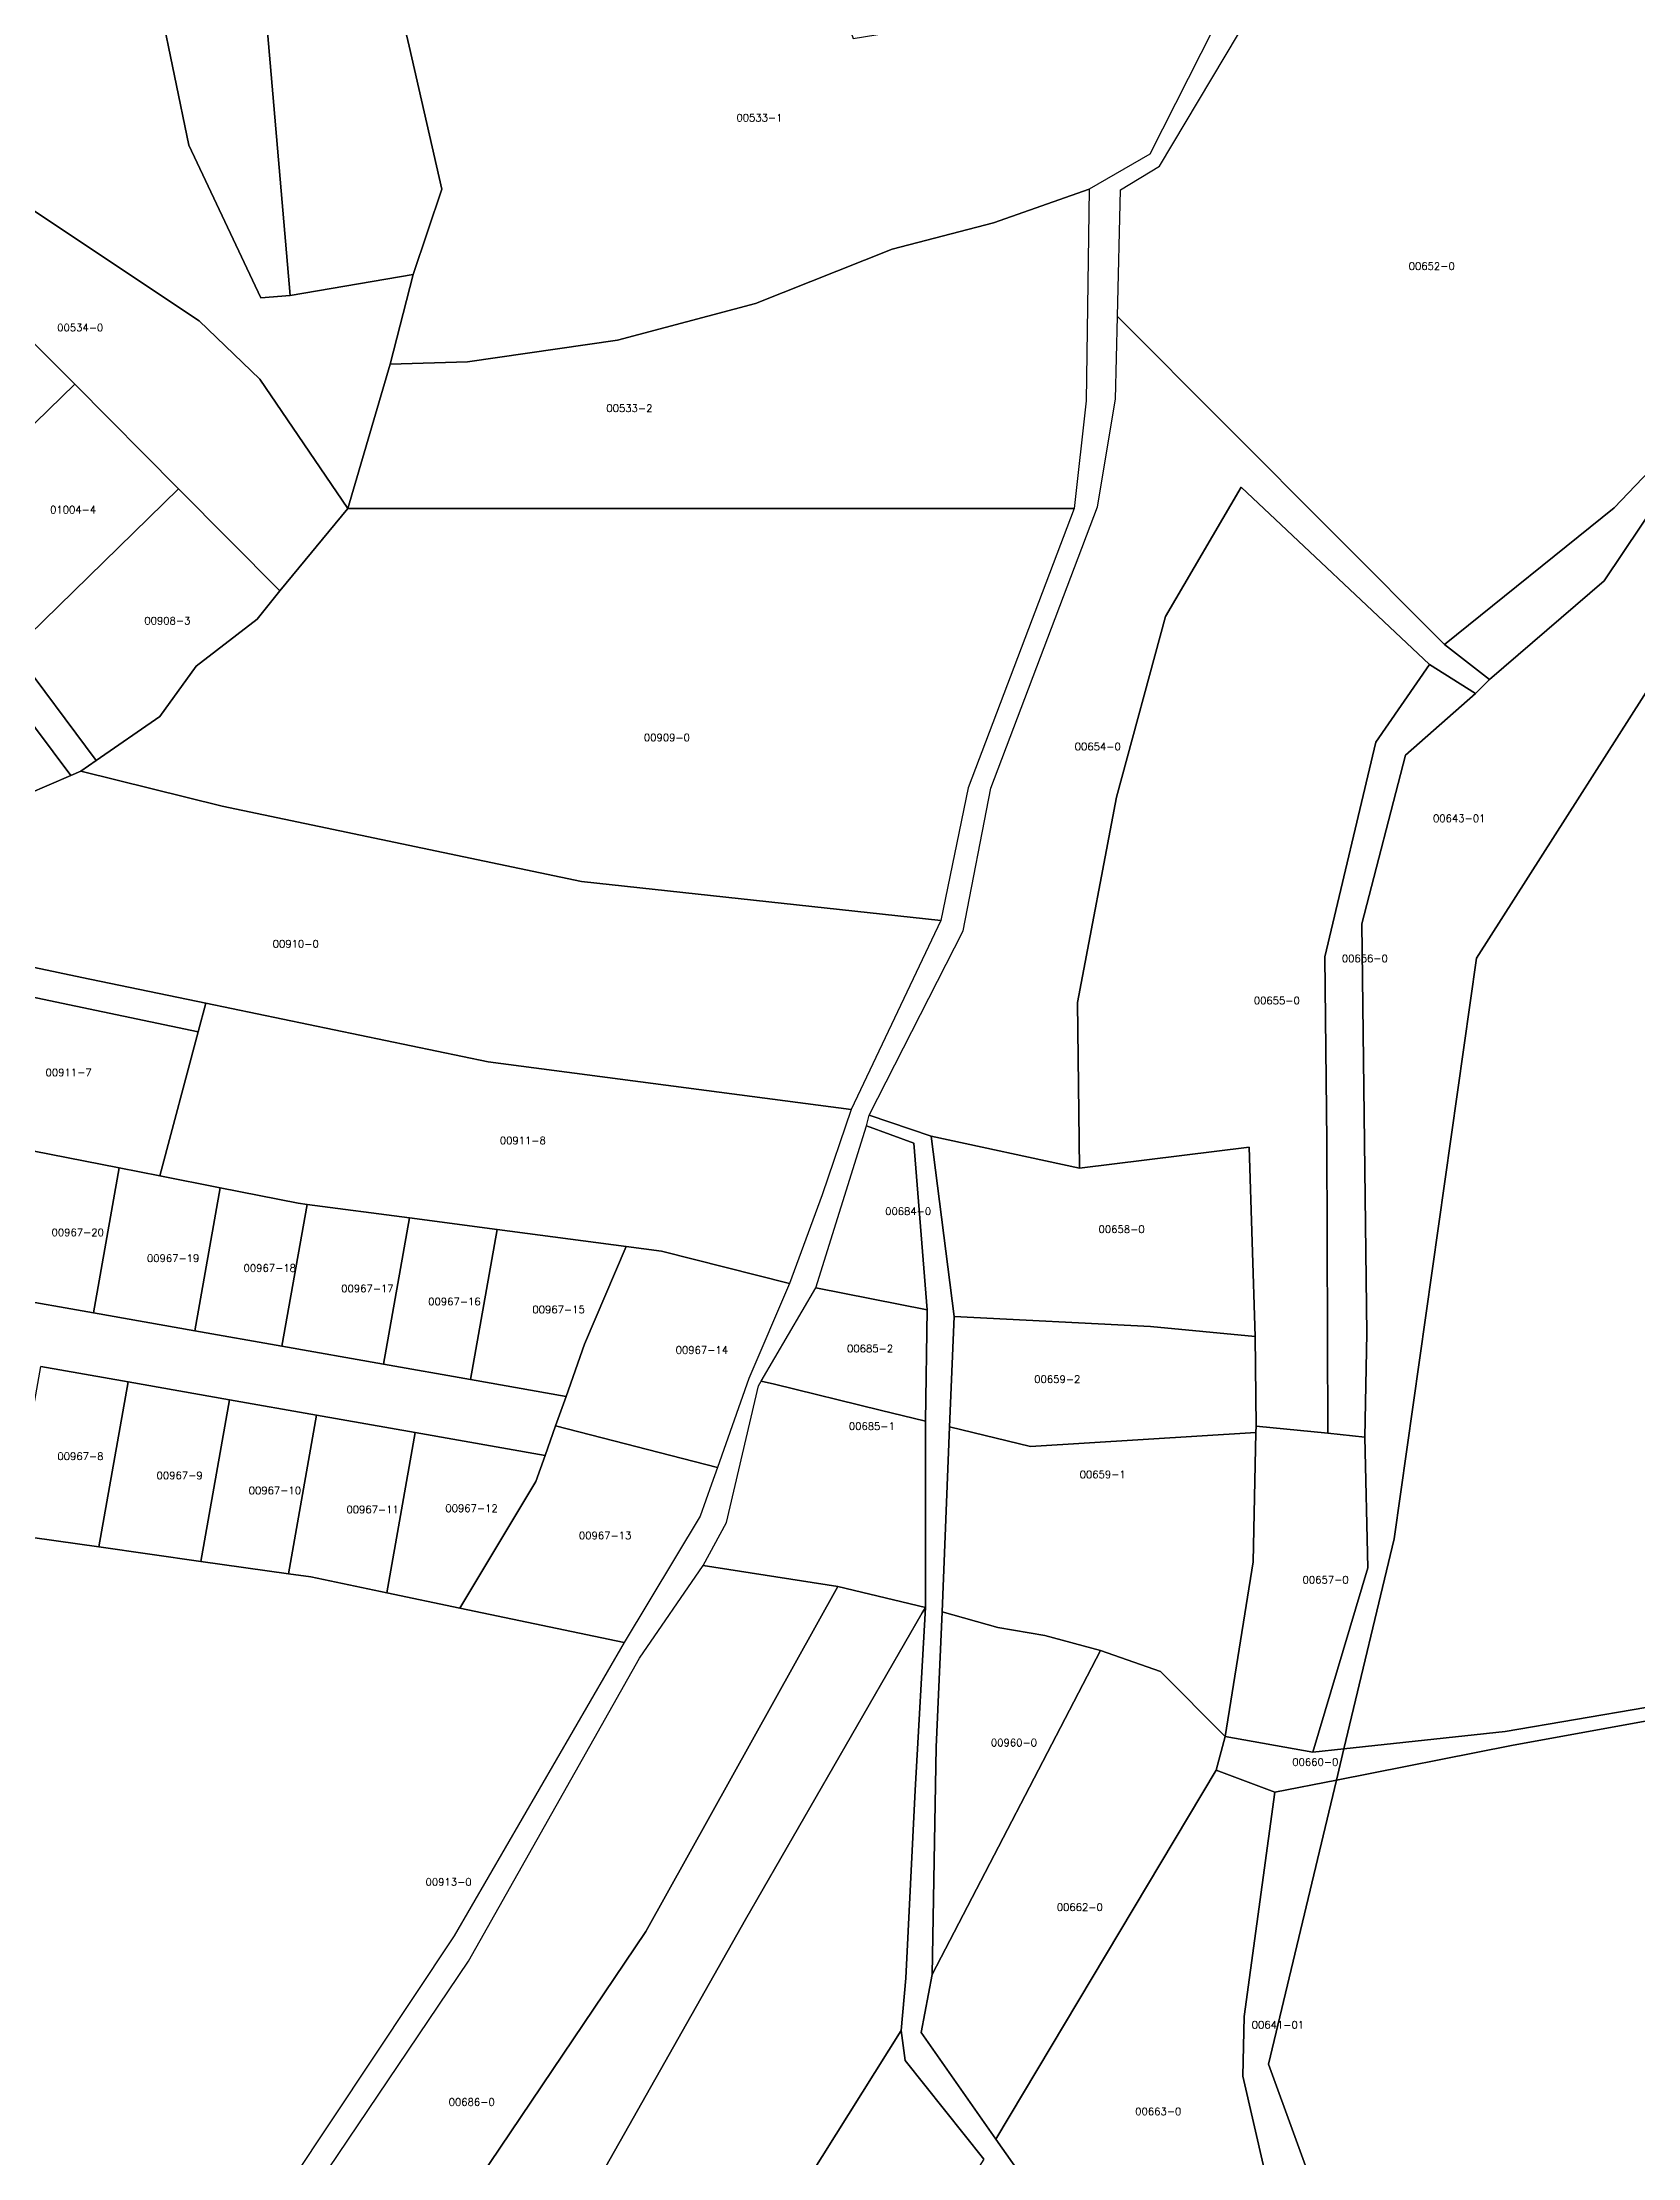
# Model space of a CAD drawing. Header units: metres. Extents: x 7423707 to 7427500, y 4706661 to 4708784.
# Drawn here: x 7425017.2 to 7425233.8, y 4708174.2 to 4708461.4 of the extents above; entities that cross this region are included whole.
import ezdxf

# ---------------------------------------------------------------- set-up
doc = ezdxf.new("R2010")
doc.units = ezdxf.units.M
doc.layers.add('Numrat_Parcelave', color=7, linetype='Continuous')
doc.layers.add('Parcelat_kadastrale2021', color=7, linetype='Continuous')
doc.styles.get("Standard").update_dxf_attribs({"font": 'simplex.shx'})

msp = doc.modelspace()

# ---------------------------------------------------------------- linework, layer by layer
at = {"layer": 'Parcelat_kadastrale2021'}
for points in [[(7425029.94, 4708556.08), (7425034.06, 4708548.82), (7425045.33, 4708532.02), (7425055.52, 4708509.8), (7425067, 4708460.82), (7425071.44, 4708441.42), (7425067.54, 4708429.83), (7425050.85, 4708427.01), (7425047.39, 4708467), (7425043.59, 4708486.72), (7425036.88, 4708505.79), (7425027.88, 4708524.22), (7425017.37, 4708538.41), (7425027.56, 4708554.13)], [(7425160.1, 4708504.71), (7425200.74, 4708501.89), (7425198.68, 4708492.89), (7425185.13, 4708482.71), (7425179.71, 4708470.14), (7425167.57, 4708446.19), (7425159.33, 4708441.42), (7425146.33, 4708436.87), (7425132.57, 4708433.29), (7425114.03, 4708425.92), (7425095.29, 4708420.94), (7425074.91, 4708418.01), (7425064.4, 4708417.69), (7425067.54, 4708429.83), (7425071.44, 4708441.42), (7425067, 4708460.82), (7425055.52, 4708509.8), (7425084.78, 4708533.86), (7425097.57, 4708542.31), (7425110.35, 4708509.8), (7425127.26, 4708461.9), (7425153.05, 4708466.02)], [(7425017.37, 4708538.41), (7425027.88, 4708524.22), (7425036.88, 4708505.79), (7425043.59, 4708486.72), (7425047.39, 4708467), (7425050.85, 4708427.01), (7425046.84, 4708426.68), (7425037.09, 4708447.38), (7425033.19, 4708466.24), (7425028.42, 4708485.2), (7425020.73, 4708504.28), (7425007.94, 4708524.65)], [(7425050.85, 4708427.01), (7425067.54, 4708429.83), (7425064.4, 4708417.69), (7425058.65, 4708398.07), (7425046.73, 4708415.63), (7425038.5, 4708423.54), (7425007.4, 4708444.24), (7424984.64, 4708455.08), (7424970.84, 4708458.99), (7424964.37, 4708460.82), (7424965.56, 4708463.75), (7424986.7, 4708488.57), (7425007.94, 4708524.65), (7425020.73, 4708504.28), (7425028.42, 4708485.2), (7425033.19, 4708466.24), (7425037.09, 4708447.38), (7425046.84, 4708426.68)], [(7425250.89, 4708450.39), (7425247.64, 4708435.23), (7425236.4, 4708404.24), (7425230.58, 4708398.15), (7425207.57, 4708379.61), (7425163.18, 4708424.14), (7425163.59, 4708441.32), (7425168.87, 4708444.57), (7425183.08, 4708468.39), (7425187.27, 4708479.9), (7425199.46, 4708489.1)], [(7424989.02, 4708414.78), (7425001.89, 4708395.77), (7425013.32, 4708378.91), (7425024.52, 4708363.89), (7425022.4, 4708362.44), (7425021.05, 4708361.85), (7425006.65, 4708381.13), (7424989.96, 4708406.15), (7424985.7, 4708412.54), (7424971.88, 4708431.64), (7424971.85, 4708436.4), (7424972.24, 4708442.84), (7424972.34, 4708446.14), (7424972.13, 4708447.82), (7424971.51, 4708450.12), (7424970.35, 4708452.15), (7424968.29, 4708454.56), (7424963.49, 4708458.17), (7424964.37, 4708460.82), (7424970.84, 4708458.99), (7424976.16, 4708451.18), (7424976.44, 4708445.58), (7424975.95, 4708440.65), (7424973.12, 4708436.75)], [(7424984.31, 4708452.15), (7424984.64, 4708455.08), (7425007.4, 4708444.24), (7425038.5, 4708423.54), (7425046.73, 4708415.63), (7425058.65, 4708398.07), (7425049.44, 4708386.91), (7425035.67, 4708400.77), (7425021.59, 4708414.94), (7425013.57, 4708423), (7425004.95, 4708432.01), (7425001.54, 4708435.57), (7424985.94, 4708451.61)], [(7425250.89, 4708450.39), (7425256.57, 4708445.38), (7425246.83, 4708414.52), (7425229.23, 4708388.27), (7425213.66, 4708374.87), (7425207.57, 4708379.61), (7425230.58, 4708398.15), (7425236.4, 4708404.24), (7425247.64, 4708435.23)], [(7425064.4, 4708417.69), (7425074.91, 4708418.01), (7425095.29, 4708420.94), (7425114.03, 4708425.92), (7425132.57, 4708433.29), (7425146.33, 4708436.87), (7425159.33, 4708441.42), (7425158.9, 4708412.7), (7425157.27, 4708398.07), (7425107.96, 4708398.07), (7425058.65, 4708398.07)], [(7425021.59, 4708414.94), (7425001.89, 4708395.77), (7424989.02, 4708414.78), (7425004.95, 4708432.01), (7425013.57, 4708423)], [(7425207.57, 4708379.61), (7425213.66, 4708374.87), (7425211.77, 4708372.97), (7425205.54, 4708376.9), (7425179.96, 4708400.99), (7425169.68, 4708383.4), (7425163.04, 4708358.9), (7425157.76, 4708331.02), (7425158.03, 4708308.55), (7425137.87, 4708312.88), (7425129.47, 4708315.73), (7425142.2, 4708340.76), (7425145.99, 4708360.12), (7425160.47, 4708398.29), (7425162.91, 4708412.9), (7425163.18, 4708424.14)], [(7425001.89, 4708395.77), (7425021.59, 4708414.94), (7425035.67, 4708400.77), (7425013.32, 4708378.91)], [(7425038.08, 4708376.7), (7425033.15, 4708369.83), (7425024.52, 4708363.89), (7425013.32, 4708378.91), (7425035.67, 4708400.77), (7425049.44, 4708386.91), (7425046.36, 4708383.05)], [(7425158.03, 4708308.55), (7425157.76, 4708331.02), (7425163.04, 4708358.9), (7425169.68, 4708383.4), (7425179.96, 4708400.99), (7425205.54, 4708376.9), (7425198.23, 4708366.34), (7425191.33, 4708337.24), (7425191.6, 4708312.2), (7425191.73, 4708272.55), (7425181.99, 4708273.5), (7425181.85, 4708285.68), (7425181.04, 4708311.39)], [(7425058.65, 4708398.07), (7425107.96, 4708398.07), (7425157.27, 4708398.07), (7425142.9, 4708360.14), (7425139.2, 4708342.17), (7425090.4, 4708347.46), (7425041.61, 4708357.68), (7425022.4, 4708362.44), (7425024.52, 4708363.89), (7425033.15, 4708369.83), (7425038.08, 4708376.7), (7425046.36, 4708383.05), (7425049.44, 4708386.91)], [(7424997.19, 4708352.75), (7424992.62, 4708360.98), (7424985.08, 4708374.56), (7425006.65, 4708381.13), (7425021.05, 4708361.85), (7425000.44, 4708352.97)], [(7425205.54, 4708376.9), (7425211.77, 4708372.97), (7425202.29, 4708364.58), (7425196.34, 4708341.71), (7425197.01, 4708286.08), (7425196.74, 4708272.01), (7425191.73, 4708272.55), (7425191.6, 4708312.2), (7425191.33, 4708337.24), (7425198.23, 4708366.34)], [(7425022.4, 4708362.44), (7425041.61, 4708357.68), (7425090.4, 4708347.46), (7425139.2, 4708342.17), (7425127.03, 4708316.49), (7425077.72, 4708322.97), (7425039.39, 4708330.93), (7425022.58, 4708334.43), (7424973.25, 4708344.82), (7424978.32, 4708348.17), (7424981.2, 4708350.03), (7424984.08, 4708351.89), (7424997.19, 4708352.75), (7425000.44, 4708352.97), (7425021.05, 4708361.85)], [(7424973.25, 4708344.82), (7425022.58, 4708334.43), (7425039.39, 4708330.93), (7425038.36, 4708327.06), (7425021.76, 4708330.51), (7425002.08, 4708334.66), (7424968.49, 4708341.74)], [(7425013.15, 4708311.44), (7425004.13, 4708313.59), (7424996.92, 4708315.32), (7425002.08, 4708334.66), (7425021.76, 4708330.51), (7425038.36, 4708327.06), (7425033.16, 4708307.48), (7425027.61, 4708308.57), (7425015.84, 4708310.9)], [(7425077.72, 4708322.97), (7425127.03, 4708316.49), (7425123.08, 4708304.91), (7425118.62, 4708292.9), (7425101.24, 4708297.25), (7425096.44, 4708297.88), (7425078.94, 4708300.19), (7425067.03, 4708301.77), (7425053.14, 4708303.6), (7425051.91, 4708303.77), (7425041.35, 4708305.86), (7425033.16, 4708307.48), (7425038.36, 4708327.06), (7425039.39, 4708330.93)], [(7425122.2, 4708292.3), (7425129.08, 4708314.3), (7425135.52, 4708311.91), (7425137.31, 4708289.31)], [(7425137.87, 4708312.88), (7425158.03, 4708308.55), (7425181.04, 4708311.39), (7425181.85, 4708285.68), (7425167.64, 4708287.03), (7425140.98, 4708288.39)], [(7425015.84, 4708310.9), (7425027.61, 4708308.57), (7425024.13, 4708288.9), (7425012.31, 4708291)], [(7425024.13, 4708288.9), (7425027.61, 4708308.57), (7425033.16, 4708307.48), (7425041.35, 4708305.86), (7425037.92, 4708286.47)], [(7425041.35, 4708305.86), (7425051.91, 4708303.77), (7425053.14, 4708303.6), (7425049.73, 4708284.37), (7425037.92, 4708286.47)], [(7425053.14, 4708303.6), (7425067.03, 4708301.77), (7425063.52, 4708281.93), (7425049.73, 4708284.37)], [(7425067.03, 4708301.77), (7425078.94, 4708300.19), (7425075.33, 4708279.84), (7425063.52, 4708281.93)], [(7425078.94, 4708300.19), (7425096.44, 4708297.88), (7425090.81, 4708284.65), (7425088.3, 4708277.55), (7425075.33, 4708279.84)], [(7425096.44, 4708297.88), (7425101.24, 4708297.25), (7425118.62, 4708292.9), (7425113.13, 4708279.99), (7425108.84, 4708267.89), (7425086.87, 4708273.54), (7425088.3, 4708277.55), (7425090.81, 4708284.65)], [(7425122.2, 4708292.3), (7425137.31, 4708289.31), (7425137.08, 4708274.19), (7425130.93, 4708275.67), (7425116.58, 4708279.21), (7425114.78, 4708279.61)], [(7425140.98, 4708288.39), (7425167.64, 4708287.03), (7425181.85, 4708285.68), (7425181.99, 4708273.5), (7425181.97, 4708272.67), (7425151.35, 4708270.75), (7425140.37, 4708273.4)], [(7425024.86, 4708257.11), (7425012.97, 4708258.79), (7425017.01, 4708281.63), (7425028.83, 4708279.54)], [(7425038.73, 4708255.14), (7425024.86, 4708257.11), (7425028.83, 4708279.54), (7425042.61, 4708277.1)], [(7425137.08, 4708274.19), (7425137.08, 4708248.91), (7425125.19, 4708251.75), (7425106.93, 4708254.59), (7425110.07, 4708260.43), (7425114.41, 4708278.98), (7425114.78, 4708279.61), (7425116.58, 4708279.21), (7425130.93, 4708275.67)], [(7425050.62, 4708253.46), (7425038.73, 4708255.14), (7425042.61, 4708277.1), (7425054.43, 4708275.01)], [(7425063.97, 4708250.88), (7425053.67, 4708253.04), (7425050.62, 4708253.46), (7425054.43, 4708275.01), (7425067.82, 4708272.64)], [(7425073.89, 4708248.8), (7425063.97, 4708250.88), (7425067.82, 4708272.64), (7425085.45, 4708269.52), (7425084.2, 4708265.98)], [(7425096.21, 4708244.14), (7425073.89, 4708248.8), (7425084.2, 4708265.98), (7425085.45, 4708269.52), (7425086.87, 4708273.54), (7425108.84, 4708267.89), (7425108.05, 4708265.65), (7425106.52, 4708261.31)], [(7425181.58, 4708255.09), (7425177.79, 4708231.4), (7425168.99, 4708240.2), (7425160.86, 4708243.08), (7425153.29, 4708245.08), (7425146.93, 4708246.16), (7425139.35, 4708248.32), (7425140.37, 4708273.4), (7425151.35, 4708270.75), (7425181.97, 4708272.67)], [(7425177.79, 4708231.4), (7425181.58, 4708255.09), (7425181.97, 4708272.67), (7425181.99, 4708273.5), (7425191.73, 4708272.55), (7425196.74, 4708272.01), (7425197.15, 4708254.28), (7425189.7, 4708229.24)], [(7425106.93, 4708254.59), (7425125.19, 4708251.75), (7425099.15, 4708204.91), (7425044.07, 4708123.21), (7425029.71, 4708135.33), (7425035.09, 4708143.86), (7425047.82, 4708160.47), (7425075.05, 4708200.87), (7425098.25, 4708242.02)], [(7425137.08, 4708248.91), (7425136.63, 4708248.18), (7425112.68, 4708206.56), (7425093.12, 4708171.98), (7425053.22, 4708114.06), (7425050.76, 4708115.76), (7425042.79, 4708121.42), (7425044.07, 4708123.21), (7425099.15, 4708204.91), (7425125.19, 4708251.75)], [(7425134.44, 4708198.58), (7425133.81, 4708191.46), (7425100.16, 4708137.86), (7425065.42, 4708083.05), (7425054.42, 4708089.96), (7425044.3, 4708096.21), (7425042.05, 4708097.82), (7425053.22, 4708114.06), (7425093.12, 4708171.98), (7425112.68, 4708206.56), (7425136.63, 4708248.18), (7425137.08, 4708248.91), (7425135.69, 4708224.08)], [(7425146.93, 4708246.16), (7425153.29, 4708245.08), (7425160.86, 4708243.08), (7425138, 4708199.06), (7425138.54, 4708229.92), (7425139.35, 4708248.32)], [(7425160.86, 4708243.08), (7425168.99, 4708240.2), (7425177.79, 4708231.4), (7425176.57, 4708226.8), (7425146.66, 4708176.73), (7425136.51, 4708191.21), (7425138, 4708199.06)], [(7425176.57, 4708226.8), (7425177.79, 4708231.4), (7425189.7, 4708229.24), (7425193.89, 4708229.69), (7425192.88, 4708225.48), (7425184.55, 4708223.84)], [(7425146.66, 4708176.73), (7425176.57, 4708226.8), (7425184.55, 4708223.84), (7425180.36, 4708193.39), (7425180.2, 4708185.29), (7425183.1, 4708172.72), (7425186.1, 4708169.13), (7425168.45, 4708146.54), (7425163.58, 4708152.68)], [(7425210.04, 4708139.9), (7425191.6, 4708158.76), (7425186.1, 4708169.13), (7425183.1, 4708172.72), (7425180.2, 4708185.29), (7425180.36, 4708193.39), (7425184.55, 4708223.84), (7425192.88, 4708225.48), (7425183.68, 4708186.93), (7425190.63, 4708167.77), (7425194.12, 4708163.12), (7425230.25, 4708117)], [(7425145.03, 4708174.02), (7425118.64, 4708132.47), (7425054.07, 4708029.48), (7425042.7, 4708009.99), (7425031.47, 4707991.44), (7425033.27, 4708013.76), (7425039.37, 4708042.26), (7425053.73, 4708064.05), (7425056.85, 4708069.14), (7425065.42, 4708083.05), (7425100.16, 4708137.86), (7425133.81, 4708191.46), (7425134.36, 4708187.39)]]:
    msp.add_lwpolyline(points, close=True, dxfattribs=at)
for points in [[(7425307.33, 4708486.52), (7425334.8, 4708416.82), (7425348.2, 4708381.49), (7425363.23, 4708355.51), (7425367.29, 4708341.16), (7425370.94, 4708322.89), (7425354.16, 4708312.47), (7425341.03, 4708305.84), (7425329.12, 4708297.18), (7425319.51, 4708287.7), (7425292.3, 4708271.06), (7425284.58, 4708265.64), (7425275.24, 4708260.77), (7425260.49, 4708248.18), (7425249.8, 4708241.28), (7425234.91, 4708235.33), (7425215.82, 4708232.08), (7425193.89, 4708229.69), (7425200.71, 4708258.24), (7425211.92, 4708337.04), (7425241.66, 4708383.64), (7425265.61, 4708460.81), (7425271.74, 4708476.95)], [(7425271.74, 4708476.95), (7425265.61, 4708460.81), (7425241.66, 4708383.64), (7425211.92, 4708337.04), (7425200.71, 4708258.24), (7425193.89, 4708229.69), (7425189.7, 4708229.24), (7425197.15, 4708254.28), (7425196.74, 4708272.01), (7425197.01, 4708286.08), (7425196.34, 4708341.71), (7425202.29, 4708364.58), (7425211.77, 4708372.97), (7425213.66, 4708374.87), (7425229.23, 4708388.27), (7425246.83, 4708414.52), (7425256.57, 4708445.38), (7425264.97, 4708472.86)], [(7425190.63, 4708167.77), (7425183.68, 4708186.93), (7425192.88, 4708225.48), (7425216.68, 4708230.16), (7425235.33, 4708233.58), (7425250.05, 4708238.34), (7425262.48, 4708247.15), (7425276.16, 4708258.45), (7425285.8, 4708264.25), (7425294.4, 4708269.84), (7425319.79, 4708286.53), (7425341.24, 4708303.93), (7425354.92, 4708310.46), (7425371.4, 4708320.82), (7425376.58, 4708304.35), (7425379.79, 4708288.7), (7425384.45, 4708279.17), (7425397.82, 4708262.38), (7425414.09, 4708244.87), (7425418.13, 4708239.68), (7425427.56, 4708225.49), (7425465.18, 4708183.83), (7425479.27, 4708166.21)], [(7425145.03, 4708174.02), (7425134.36, 4708187.39), (7425133.81, 4708191.46), (7425134.44, 4708198.58), (7425135.69, 4708224.08), (7425137.08, 4708248.91), (7425137.08, 4708274.19), (7425137.31, 4708289.31), (7425135.52, 4708311.91), (7425129.08, 4708314.3), (7425129.47, 4708315.73), (7425137.87, 4708312.88), (7425140.98, 4708288.39), (7425140.37, 4708273.4), (7425139.35, 4708248.32), (7425138.54, 4708229.92), (7425138, 4708199.06), (7425136.51, 4708191.21), (7425146.66, 4708176.73), (7425163.58, 4708152.68)], [(7425012.31, 4708291), (7425024.13, 4708288.9), (7425037.92, 4708286.47), (7425049.73, 4708284.37), (7425063.52, 4708281.93), (7425075.33, 4708279.84), (7425088.3, 4708277.55), (7425086.87, 4708273.54), (7425085.45, 4708269.52), (7425067.82, 4708272.64), (7425054.43, 4708275.01), (7425042.61, 4708277.1), (7425028.83, 4708279.54), (7425017.01, 4708281.63)], [(7425012.97, 4708258.79), (7425024.86, 4708257.11), (7425038.73, 4708255.14), (7425050.62, 4708253.46), (7425053.67, 4708253.04), (7425063.97, 4708250.88), (7425073.89, 4708248.8), (7425096.21, 4708244.14), (7425073.13, 4708204.33), (7425045.47, 4708162.75)], [(7425235.33, 4708233.58), (7425216.68, 4708230.16), (7425192.88, 4708225.48), (7425193.89, 4708229.69), (7425215.82, 4708232.08), (7425234.91, 4708235.33)]]:
    msp.add_lwpolyline(points, dxfattribs=at)

# ---------------------------------------------------------------- texts
at = {"layer": 'Numrat_Parcelave'}
for s, p in [('00533-1', (7425111.43, 4708450.63)), ('00652-0', (7425202.7, 4708430.49)), ('00534-0', (7425019.21, 4708422.13)), ('00533-2', (7425093.77, 4708411.19)), ('01004-4', (7425018.25, 4708397.42)), ('00908-3', (7425031.04, 4708382.35)), ('00909-0', (7425098.86, 4708366.48)), ('00654-0', (7425157.36, 4708365.26)), ('00643-01', (7425206, 4708355.52)), ('00910-0', (7425048.47, 4708338.48)), ('00656-0', (7425193.62, 4708336.5)), ('00655-0', (7425181.67, 4708330.78)), ('00911-7', (7425017.63, 4708321.03)), ('00911-8', (7425079.3, 4708311.79)), ('00684-0', (7425131.62, 4708302.18)), ('00658-0', (7425160.6, 4708299.75)), ('00967-20', (7425018.44, 4708299.32)), ('00967-19', (7425031.4, 4708295.8)), ('00967-18', (7425044.51, 4708294.48)), ('00967-17', (7425057.77, 4708291.7)), ('00967-16', (7425069.59, 4708289.92)), ('00967-15', (7425083.73, 4708288.85)), ('00967-14', (7425103.18, 4708283.35)), ('00685-2', (7425126.45, 4708283.55)), ('00659-2', (7425151.87, 4708279.39)), ('00685-1', (7425126.69, 4708273)), ('00967-8', (7425019.24, 4708268.92)), ('00967-9', (7425032.7, 4708266.32)), ('00659-1', (7425158.03, 4708266.46)), ('00967-10', (7425045.21, 4708264.29)), ('00967-11', (7425058.48, 4708261.7)), ('00967-12', (7425071.91, 4708261.86)), ('00967-13', (7425090.05, 4708258.17)), ('00657-0', (7425188.3, 4708252.16)), ('00960-0', (7425145.98, 4708230.05)), ('00660-0', (7425186.9, 4708227.42)), ('00913-0', (7425069.22, 4708211.14)), ('00662-0', (7425154.92, 4708207.72)), ('00641-01', (7425181.39, 4708191.75)), ('00686-0', (7425072.36, 4708181.27)), ('00663-0', (7425165.57, 4708180))]:
    msp.add_text(s, height=1, dxfattribs=at).set_placement(p)

doc.saveas('drawing.dxf')
